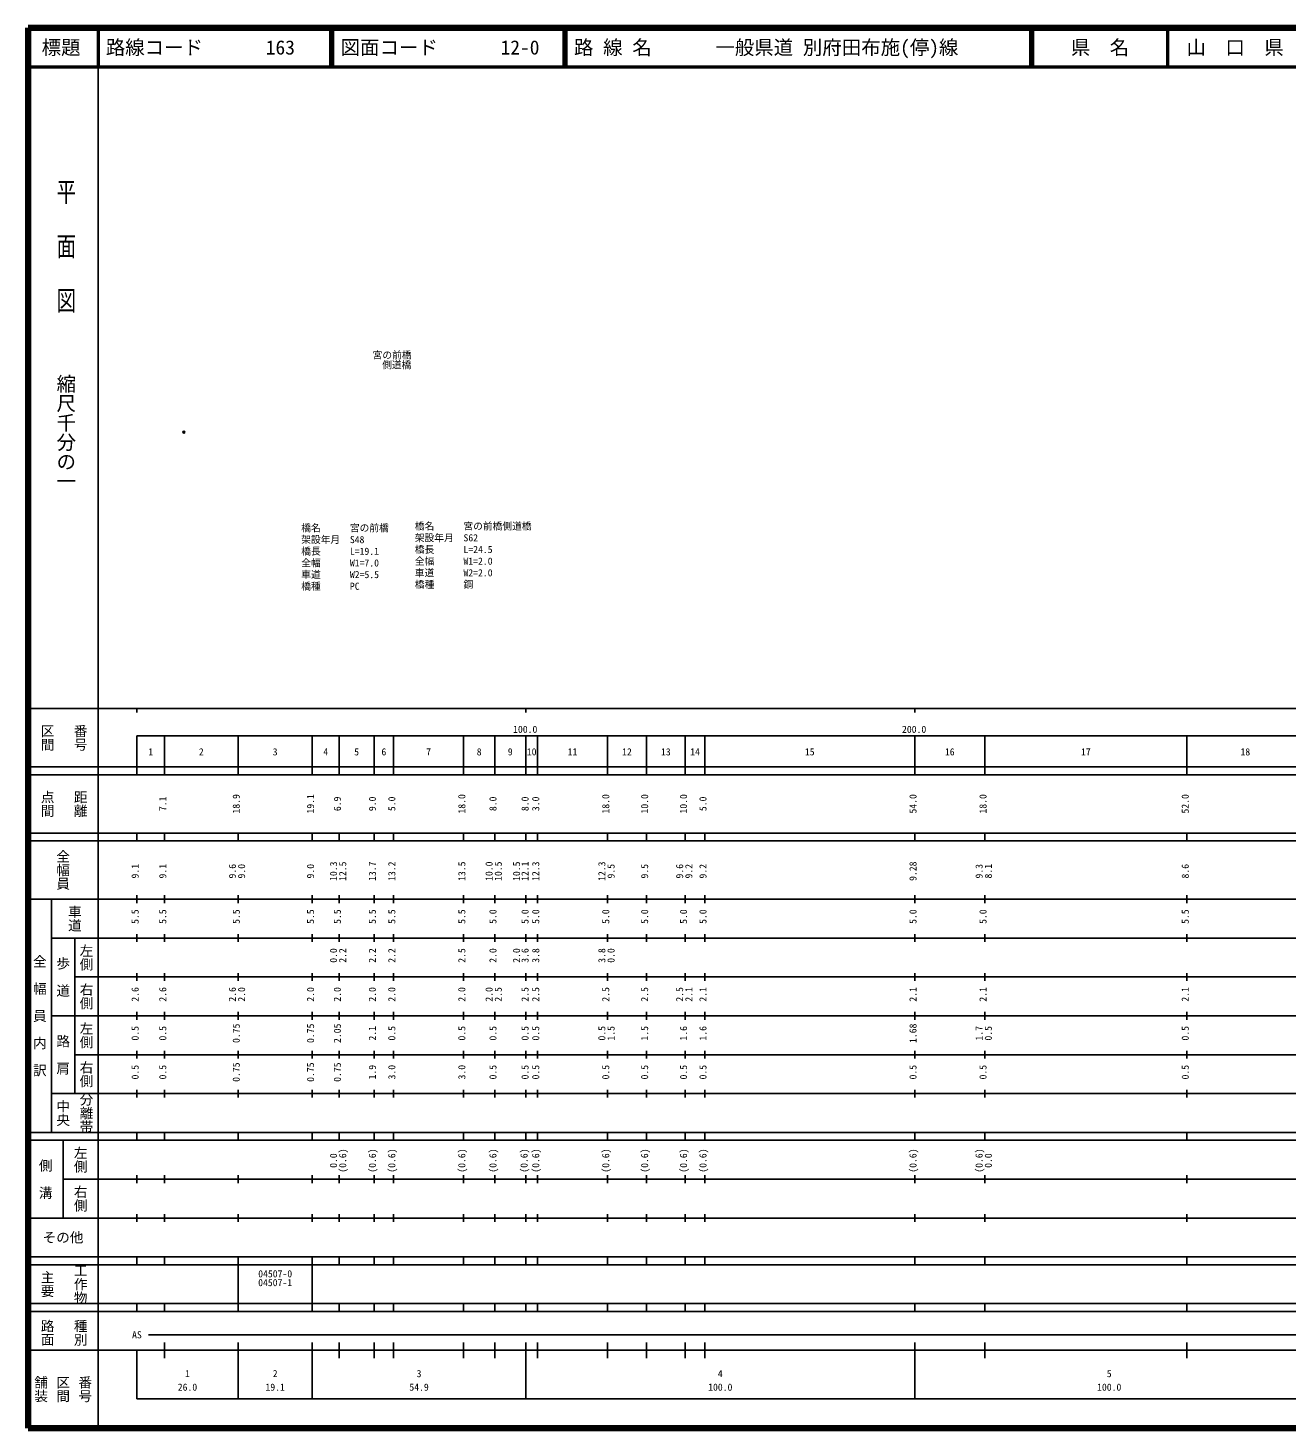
# Model space of a CAD drawing. Units: millimetres on the paper. Extents: x 40 to 680, y 20 to 380.
# Drawn here: x 40 to 363.7, y 20 to 380 of the extents above; entities that cross this region are included whole.
import ezdxf
from ezdxf.enums import TextEntityAlignment as Align

# ---------------------------------------------------------------- set-up
doc = ezdxf.new("R2010")
doc.units = ezdxf.units.MM
doc.header["$PDMODE"] = 32
doc.header["$PDSIZE"] = 0.5
for name, color, linetype in [('M-OTRS', 6, 'Continuous'), ('M-STR-HTXT', 7, 'Continuous'), ('M-STR-STR1', 1, 'Continuous'), ('M-TTL-TXT', 7, 'Continuous')]:
    doc.layers.add(name, color=color, linetype=linetype)
for name, color, linetype, lineweight in [('M-TTL', 2, 'Continuous', 140), ('M-TTL-BAND', 7, 'Continuous', 25), ('M-TTL-LINE', 7, 'Continuous', 50)]:
    doc.layers.add(name, color=color, linetype=linetype, lineweight=lineweight)
doc.styles.add('@ＭＳ ゴシック', font='')
doc.styles.add('ＭＳ ゴシック', font='')
doc.styles.get('@ＭＳ ゴシック').set_extended_font_data('@MS Gothic')
doc.styles.get('ＭＳ ゴシック').set_extended_font_data('MS Gothic')

msp = doc.modelspace()

# ---------------------------------------------------------------- linework, layer by layer
at = {"layer": 'M-OTRS'}
msp.add_point((80.082, 276.096), dxfattribs=at)
at = {"layer": 'M-TTL'}
for p, q in [((40, 380), (40, 20)), ((680, 380), (40, 380)), ((40, 20), (680, 20))]:
    msp.add_line(p, q, dxfattribs=at)
at = {"layer": 'M-TTL-BAND'}
for p, q in [((58, 370), (58, 20)), ((40, 205), (579, 205)), ((68, 205), (68, 204)), ((168, 205), (168, 204)), ((268, 205), (268, 204)), ((68, 198), (579, 198)), ((68, 198), (68, 188)), ((75.1, 188), (75.1, 198)), ((94, 188), (94, 198)), ((113.1, 188), (113.1, 198)), ((120, 188), (120, 198)), ((129, 188), (129, 198)), ((134, 188), (134, 198)), ((152, 188), (152, 198)), ((160, 188), (160, 198)), ((168, 188), (168, 198)), ((171, 188), (171, 198)), ((189, 188), (189, 198)), ((199, 188), (199, 198)), ((209, 188), (209, 198)), ((214, 188), (214, 198)), ((268, 188), (268, 198)), ((286, 188), (286, 198)), ((338, 188), (338, 198)), ((40, 190), (579, 190)), ((40, 188), (579, 188)), ((40, 173), (579, 173)), ((68, 171), (68, 173)), ((75.1, 171), (75.1, 173)), ((94, 171), (94, 173)), ((113.1, 171), (113.1, 173)), ((120, 171), (120, 173)), ((129, 171), (129, 173)), ((134, 171), (134, 173)), ((152, 171), (152, 173)), ((160, 171), (160, 173)), ((168, 171), (168, 173)), ((171, 171), (171, 173)), ((189, 171), (189, 173)), ((199, 171), (199, 173)), ((209, 171), (209, 173)), ((214, 171), (214, 173)), ((268, 171), (268, 173)), ((286, 171), (286, 173)), ((338, 171), (338, 173)), ((40, 171), (579, 171)), ((40, 156), (579, 156)), ((46, 96), (46, 156)), ((68, 155), (68, 157)), ((75.1, 155), (75.1, 157)), ((94, 155), (94, 157)), ((113.1, 155), (113.1, 157)), ((120, 155), (120, 157)), ((129, 155), (129, 157)), ((134, 155), (134, 157)), ((152, 155), (152, 157)), ((160, 155), (160, 157)), ((168, 155), (168, 157)), ((171, 155), (171, 157)), ((189, 155), (189, 157)), ((199, 155), (199, 157)), ((209, 155), (209, 157)), ((214, 155), (214, 157)), ((268, 155), (268, 157)), ((286, 155), (286, 157)), ((338, 155), (338, 157)), ((46, 146), (579, 146)), ((52, 146), (52, 106)), ((68, 145), (68, 147)), ((75.1, 145), (75.1, 147)), ((94, 145), (94, 147)), ((113.1, 145), (113.1, 147)), ((120, 145), (120, 147)), ((129, 145), (129, 147)), ((134, 145), (134, 147)), ((152, 145), (152, 147)), ((160, 145), (160, 147)), ((168, 145), (168, 147)), ((171, 145), (171, 147)), ((189, 145), (189, 147)), ((199, 145), (199, 147)), ((209, 145), (209, 147)), ((214, 145), (214, 147)), ((268, 145), (268, 147)), ((286, 145), (286, 147)), ((338, 145), (338, 147)), ((68, 135), (68, 137)), ((75.1, 135), (75.1, 137)), ((94, 135), (94, 137)), ((113.1, 135), (113.1, 137)), ((120, 135), (120, 137)), ((129, 135), (129, 137)), ((134, 135), (134, 137)), ((152, 135), (152, 137)), ((160, 135), (160, 137)), ((168, 135), (168, 137)), ((171, 135), (171, 137)), ((189, 135), (189, 137)), ((199, 135), (199, 137)), ((209, 135), (209, 137)), ((214, 135), (214, 137)), ((268, 135), (268, 137)), ((286, 135), (286, 137)), ((338, 135), (338, 137)), ((52, 136), (579, 136)), ((46, 126), (579, 126)), ((68, 125), (68, 127)), ((75.1, 125), (75.1, 127)), ((94, 125), (94, 127)), ((113.1, 125), (113.1, 127)), ((120, 125), (120, 127)), ((129, 125), (129, 127)), ((134, 125), (134, 127)), ((152, 125), (152, 127)), ((160, 125), (160, 127)), ((168, 125), (168, 127)), ((171, 125), (171, 127)), ((189, 125), (189, 127)), ((199, 125), (199, 127)), ((209, 125), (209, 127)), ((214, 125), (214, 127)), ((268, 125), (268, 127)), ((286, 125), (286, 127)), ((338, 125), (338, 127)), ((52, 116), (579, 116)), ((68, 115), (68, 117)), ((75.1, 115), (75.1, 117)), ((94, 115), (94, 117)), ((113.1, 115), (113.1, 117)), ((120, 115), (120, 117)), ((129, 115), (129, 117)), ((134, 115), (134, 117)), ((152, 115), (152, 117)), ((160, 115), (160, 117)), ((168, 115), (168, 117)), ((171, 115), (171, 117)), ((189, 115), (189, 117)), ((199, 115), (199, 117)), ((209, 115), (209, 117)), ((214, 115), (214, 117)), ((268, 115), (268, 117)), ((286, 115), (286, 117)), ((338, 115), (338, 117)), ((46, 106), (579, 106)), ((68, 105), (68, 107)), ((75.1, 105), (75.1, 107)), ((94, 105), (94, 107)), ((113.1, 105), (113.1, 107)), ((120, 105), (120, 107)), ((129, 105), (129, 107)), ((134, 105), (134, 107)), ((152, 105), (152, 107)), ((160, 105), (160, 107)), ((168, 105), (168, 107)), ((171, 105), (171, 107)), ((189, 105), (189, 107)), ((199, 105), (199, 107)), ((209, 105), (209, 107)), ((214, 105), (214, 107)), ((268, 105), (268, 107)), ((286, 105), (286, 107)), ((338, 105), (338, 107)), ((40, 96), (579, 96)), ((40, 94), (579, 94)), ((49, 94), (49, 74)), ((68, 94), (68, 96)), ((75.1, 94), (75.1, 96)), ((94, 94), (94, 96)), ((113.1, 94), (113.1, 96)), ((120, 94), (120, 96)), ((129, 94), (129, 96)), ((134, 94), (134, 96)), ((152, 94), (152, 96)), ((160, 94), (160, 96)), ((168, 94), (168, 96)), ((171, 94), (171, 96)), ((189, 94), (189, 96)), ((199, 94), (199, 96)), ((209, 94), (209, 96)), ((214, 94), (214, 96)), ((268, 94), (268, 96)), ((286, 94), (286, 96)), ((338, 94), (338, 96)), ((49, 84), (579, 84)), ((68, 83), (68, 85)), ((75.1, 83), (75.1, 85)), ((94, 83), (94, 85)), ((113.1, 83), (113.1, 85)), ((120, 83), (120, 85)), ((129, 83), (129, 85)), ((134, 83), (134, 85)), ((152, 83), (152, 85)), ((160, 83), (160, 85)), ((168, 83), (168, 85)), ((171, 83), (171, 85)), ((189, 83), (189, 85)), ((199, 83), (199, 85)), ((209, 83), (209, 85)), ((214, 83), (214, 85)), ((268, 83), (268, 85)), ((286, 83), (286, 85)), ((338, 83), (338, 85)), ((40, 74), (579, 74)), ((68, 73), (68, 75)), ((75.1, 73), (75.1, 75)), ((94, 73), (94, 75)), ((113.1, 73), (113.1, 75)), ((120, 73), (120, 75)), ((129, 73), (129, 75)), ((134, 73), (134, 75)), ((152, 73), (152, 75)), ((160, 73), (160, 75)), ((168, 73), (168, 75)), ((171, 73), (171, 75)), ((189, 73), (189, 75)), ((199, 73), (199, 75)), ((209, 73), (209, 75)), ((214, 73), (214, 75)), ((268, 73), (268, 75)), ((286, 73), (286, 75)), ((338, 73), (338, 75)), ((40, 64), (579, 64)), ((40, 62), (579, 62)), ((68, 62), (68, 64)), ((75.1, 62), (75.1, 64)), ((94, 62), (94, 64)), ((94, 52), (94, 62)), ((113.1, 62), (113.1, 64)), ((113.1, 52), (113.1, 62)), ((120, 62), (120, 64)), ((129, 62), (129, 64)), ((134, 62), (134, 64)), ((152, 62), (152, 64)), ((160, 62), (160, 64)), ((168, 62), (168, 64)), ((171, 62), (171, 64)), ((189, 62), (189, 64)), ((199, 62), (199, 64)), ((209, 62), (209, 64)), ((214, 62), (214, 64)), ((268, 62), (268, 64)), ((286, 62), (286, 64)), ((338, 62), (338, 64)), ((40, 52), (579, 52)), ((68, 50), (68, 52)), ((75.1, 50), (75.1, 52)), ((94, 50), (94, 52)), ((113.1, 50), (113.1, 52)), ((120, 50), (120, 52)), ((129, 50), (129, 52)), ((134, 50), (134, 52)), ((152, 50), (152, 52)), ((160, 50), (160, 52)), ((168, 50), (168, 52)), ((171, 50), (171, 52)), ((189, 50), (189, 52)), ((199, 50), (199, 52)), ((209, 50), (209, 52)), ((214, 50), (214, 52)), ((268, 50), (268, 52)), ((286, 50), (286, 52)), ((338, 50), (338, 52)), ((40, 50), (579, 50)), ((71, 44), (565, 44)), ((40, 40), (579, 40)), ((68, 40), (68, 27.5)), ((75.1, 38), (75.1, 42)), ((94, 27.5), (94, 42)), ((113.1, 27.5), (113.1, 42)), ((120, 38), (120, 42)), ((129, 38), (129, 42)), ((134, 38), (134, 42)), ((152, 38), (152, 42)), ((160, 38), (160, 42)), ((168, 27.5), (168, 42)), ((171, 38), (171, 42)), ((189, 38), (189, 42)), ((199, 38), (199, 42)), ((209, 38), (209, 42)), ((214, 38), (214, 42)), ((268, 27.5), (268, 42)), ((286, 38), (286, 42)), ((338, 38), (338, 42)), ((68, 27.5), (579, 27.5))]:
    msp.add_line(p, q, dxfattribs=at)
at = {"layer": 'M-TTL-LINE'}
for p, q in [((58, 380), (58, 370)), ((117.75, 380), (117.75, 370)), ((118.25, 380), (118.25, 370)), ((177.75, 380), (177.75, 370)), ((178.25, 380), (178.25, 370)), ((297.75, 380), (297.75, 370)), ((298.25, 380), (298.25, 370)), ((333, 380), (333, 370)), ((40, 370), (680, 370))]:
    msp.add_line(p, q, dxfattribs=at)

# ---------------------------------------------------------------- texts
at = {"layer": 'M-STR-HTXT', "style": 'ＭＳ ゴシック'}
for s, p in [('橋名\u3000\u3000\u3000宮の前橋', (110.261, 249.985)), ('橋名\u3000\u3000\u3000宮の前橋側道橋', (139.468, 250.441)), ('架設年月\u3000S48', (110.261, 246.985)), ('架設年月\u3000S62', (139.468, 247.441)), ('橋長\u3000\u3000\u3000L=19.1', (110.261, 243.985)), ('橋長\u3000\u3000\u3000L=24.5', (139.468, 244.441)), ('全幅\u3000\u3000\u3000W1=7.0', (110.261, 240.985)), ('全幅\u3000\u3000\u3000W1=2.0', (139.468, 241.441)), ('橋種\u3000\u3000\u3000PC', (110.261, 234.985)), ('車道\u3000\u3000\u3000W2=5.5', (110.261, 237.985)), ('橋種\u3000\u3000\u3000鋼', (139.468, 235.441)), ('車道\u3000\u3000\u3000W2=2.0', (139.468, 238.441))]:
    msp.add_text(s, height=1.833, dxfattribs=at).set_placement(p, align=Align.BOTTOM_LEFT)
at = {"layer": 'M-STR-STR1', "style": 'ＭＳ ゴシック'}
for s, p in [('宮の前橋', (128.616, 294.427)), ('側道橋', (131.069, 291.915))]:
    msp.add_text(s, height=1.833, dxfattribs=at).set_placement(p, align=Align.BOTTOM_LEFT)
at = {"layer": 'M-TTL-BAND', "style": '@ＭＳ ゴシック', "width": 1.4}
msp.add_text('平  面  図', height=3.666, rotation=270, dxfattribs=at).set_placement((49.777, 306.475), align=Align.MIDDLE_RIGHT)
at = {"layer": 'M-TTL-BAND', "style": '@ＭＳ ゴシック'}
msp.add_text('縮尺千分の一', height=3.666, rotation=270, dxfattribs=at).set_placement((49.777, 261.03), align=Align.MIDDLE_RIGHT)
for s, p in [('区間', (45, 197.5)), ('番号', (53.5, 197.5)), ('点間', (45, 180.5)), ('距離', (53.5, 180.5)), ('全幅員', (49, 163.5)), ('車道', (52, 151)), ('左側', (55, 141)), ('全\u3000幅\u3000員\u3000内\u3000訳', (43, 126)), ('歩\u3000道', (49, 136)), ('右側', (55, 131)), ('左側', (55, 121)), ('路\u3000肩', (49, 116)), ('右側', (55, 111)), ('分離帯', (55, 101)), ('中央', (49, 101)), ('左側', (53.5, 89)), ('側\u3000溝', (44.5, 84)), ('右側', (53.5, 79)), ('工作物', (53.5, 57)), ('主要', (45, 57)), ('路面', (45, 44.5)), ('種別', (53.5, 44.5)), ('舗装', (43.333, 30)), ('区間', (49, 30)), ('番号', (54.667, 30))]:
    msp.add_text(s, height=2.566, rotation=270, dxfattribs=at).set_placement(p, align=Align.MIDDLE_CENTER)
at = {"layer": 'M-TTL-BAND', "style": 'ＭＳ ゴシック'}
for s, p in [('100.0', (167.844, 198.195)), ('200.0', (267.844, 198.195)), ('1', (71.55, 192.405)), ('2', (84.55, 192.405)), ('3', (103.55, 192.405)), ('4', (116.55, 192.405)), ('5', (124.5, 192.405)), ('6', (131.5, 192.405)), ('7', (143, 192.405)), ('8', (156, 192.405)), ('9', (164, 192.405)), ('10', (169.5, 192.405)), ('11', (180, 192.405)), ('12', (194, 192.405)), ('13', (204, 192.405)), ('14', (211.5, 192.405)), ('15', (241, 192.405)), ('16', (277, 192.405)), ('17', (312, 192.405)), ('18', (353, 192.405)), ('AS', (68, 42.5)), ('1', (81, 32.523)), ('2', (103.55, 32.523)), ('3', (140.55, 32.523)), ('4', (218, 32.523)), ('5', (318, 32.523)), ('26.0', (81, 29.033)), ('19.1', (103.55, 29.033)), ('54.9', (140.55, 29.033)), ('100.0', (218, 29.033)), ('100.0', (318, 29.033))]:
    msp.add_text(s, height=1.833, dxfattribs=at).set_placement(p, align=Align.BOTTOM_CENTER)
for s, p in [('7.1', (76.1, 180.5)), ('18.9', (95, 180.5)), ('19.1', (114.1, 180.5)), ('6.9', (121, 180.5)), ('9.0', (130, 180.5)), ('5.0', (135, 180.5)), ('18.0', (153, 180.5)), ('8.0', (161, 180.5)), ('8.0', (169.25, 180.5)), ('3.0', (172, 180.5)), ('18.0', (190, 180.5)), ('10.0', (200, 180.5)), ('10.0', (210, 180.5)), ('5.0', (215, 180.5)), ('54.0', (269, 180.5)), ('18.0', (287, 180.5)), ('52.0', (339, 180.5)), ('9.1', (69, 163.174)), ('9.1', (76.1, 163.174)), ('9.6', (94, 163.174)), ('9.0', (96.37, 163.174)), ('9.0', (114.1, 163.174)), ('10.3', (120, 163.174)), ('12.5', (122.37, 163.174)), ('13.7', (130, 163.174)), ('13.2', (135, 163.174)), ('13.5', (153, 163.174)), ('10.0', (160, 163.174)), ('10.5', (162.37, 163.174)), ('10.5', (167.065, 163.174)), ('12.1', (169.25, 163.174)), ('12.3', (172, 163.174)), ('12.3', (189, 163.174)), ('9.5', (191.37, 163.174)), ('9.5', (200, 163.174)), ('9.6', (209, 163.174)), ('9.2', (211.37, 163.174)), ('9.2', (215, 163.174)), ('9.28', (269, 163.174)), ('9.3', (286, 163.174)), ('8.1', (288.37, 163.174)), ('8.6', (339, 163.174)), ('5.5', (69, 151.5)), ('5.5', (76.1, 151.5)), ('5.5', (95, 151.5)), ('5.5', (114.1, 151.5)), ('5.5', (121, 151.5)), ('5.5', (130, 151.5)), ('5.5', (135, 151.5)), ('5.5', (153, 151.5)), ('5.0', (161, 151.5)), ('5.0', (169.25, 151.5)), ('5.0', (172, 151.5)), ('5.0', (190, 151.5)), ('5.0', (200, 151.5)), ('5.0', (210, 151.5)), ('5.0', (215, 151.5)), ('5.0', (269, 151.5)), ('5.0', (287, 151.5)), ('5.5', (339, 151.5)), ('0.0', (120, 141.5)), ('2.2', (122.37, 141.5)), ('2.2', (130, 141.5)), ('2.2', (135, 141.5)), ('2.5', (153, 141.5)), ('2.0', (161, 141.5)), ('2.0', (167.065, 141.5)), ('3.6', (169.25, 141.5)), ('3.8', (172, 141.5)), ('3.8', (189, 141.5)), ('0.0', (191.37, 141.5)), ('2.6', (69, 131.5)), ('2.6', (76.1, 131.5)), ('2.6', (94, 131.5)), ('2.0', (96.37, 131.5)), ('2.0', (114.1, 131.5)), ('2.0', (121, 131.5)), ('2.0', (130, 131.5)), ('2.0', (135, 131.5)), ('2.0', (153, 131.5)), ('2.0', (160, 131.5)), ('2.5', (162.37, 131.5)), ('2.5', (169.25, 131.5)), ('2.5', (172, 131.5)), ('2.5', (190, 131.5)), ('2.5', (200, 131.5)), ('2.5', (209, 131.5)), ('2.1', (211.37, 131.5)), ('2.1', (215, 131.5)), ('2.1', (269, 131.5)), ('2.1', (287, 131.5)), ('2.1', (339, 131.5)), ('0.5', (69, 121.5)), ('0.5', (76.1, 121.5)), ('0.75', (95, 121.5)), ('0.75', (114.1, 121.5)), ('2.05', (121, 121.5)), ('2.1', (130, 121.5)), ('0.5', (135, 121.5)), ('0.5', (153, 121.5)), ('0.5', (161, 121.5)), ('0.5', (169.25, 121.5)), ('0.5', (172, 121.5)), ('0.5', (189, 121.5)), ('1.5', (191.37, 121.5)), ('1.5', (200, 121.5)), ('1.6', (210, 121.5)), ('1.6', (215, 121.5)), ('1.68', (269, 121.5)), ('1.7', (286, 121.5)), ('0.5', (288.37, 121.5)), ('0.5', (339, 121.5)), ('0.5', (69, 111.5)), ('0.5', (76.1, 111.5)), ('0.75', (95, 111.5)), ('0.75', (114.1, 111.5)), ('0.75', (121, 111.5)), ('1.9', (130, 111.5)), ('3.0', (135, 111.5)), ('3.0', (153, 111.5)), ('0.5', (161, 111.5)), ('0.5', (169.25, 111.5)), ('0.5', (172, 111.5)), ('0.5', (190, 111.5)), ('0.5', (200, 111.5)), ('0.5', (210, 111.5)), ('0.5', (215, 111.5)), ('0.5', (269, 111.5)), ('0.5', (287, 111.5)), ('0.5', (339, 111.5)), ('0.0', (120, 88.764)), ('(0.6)', (122.37, 88.764)), ('(0.6)', (130, 88.764)), ('(0.6)', (135, 88.764)), ('(0.6)', (153, 88.764)), ('(0.6)', (161, 88.764)), ('(0.6)', (169, 88.764)), ('(0.6)', (172, 88.764)), ('(0.6)', (190, 88.764)), ('(0.6)', (200, 88.764)), ('(0.6)', (210, 88.764)), ('(0.6)', (215, 88.764)), ('(0.6)', (269, 88.764)), ('(0.6)', (286, 88.764)), ('0.0', (288.37, 88.764))]:
    msp.add_text(s, height=1.833, rotation=90, dxfattribs=at).set_placement(p, align=Align.BOTTOM_CENTER)
for s, height, p in [('その他', 2.566, (49, 69)), ('04507-0', 1.833, (103.555, 59.655))]:
    msp.add_text(s, height=height, dxfattribs=at).set_placement(p, align=Align.MIDDLE_CENTER)
msp.add_text('04507-1', height=1.833, dxfattribs=at).set_placement((99.18, 55.925), align=Align.BOTTOM_LEFT)
at = {"layer": 'M-TTL-TXT', "style": 'ＭＳ ゴシック'}
for s, p in [('標題', (48.5, 375)), ('県\u3000名', (315.625, 375)), ('山\u3000口\u3000県', (350.375, 375))]:
    msp.add_text(s, height=3.666, dxfattribs=at).set_placement(p, align=Align.MIDDLE_CENTER)
for s, p in [('路線コード', (60, 375)), ('163', (101.142, 375)), ('図面コード', (120.38, 375)), ('12-0', (161.521, 375)), ('路 線 名', (180.38, 375)), ('一般県道 別府田布施(停)線', (216.734, 375))]:
    msp.add_text(s, height=3.666, dxfattribs=at).set_placement(p, align=Align.MIDDLE_LEFT)

doc.saveas('drawing.dxf')
